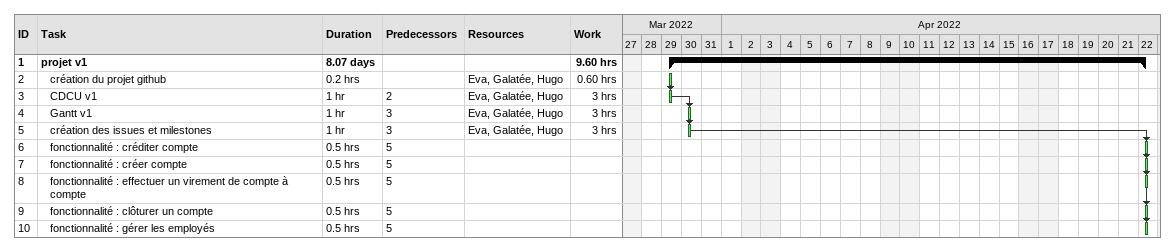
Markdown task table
| ID | Level | Task | Duration | Start | Finish | Predecessors | Resources | Work (h) |
|---|---|---|---|---|---|---|---|---|
| 1 | 1 | **projet v1** | 8.07d | 2022-03-29 | 2022-04-22 |  |  | 9.60 |
| 2 | 2 | création du projet github | 0.2h | 2022-03-29 | 2022-03-29 |  | Eva, Galatée, Hugo | 0.60 |
| 3 | 2 | CDCU v1 | 1h | 2022-03-29 | 2022-03-29 | 2 | Eva, Galatée, Hugo | 3 |
| 4 | 2 | Gantt v1 | 1h | 2022-03-30 | 2022-03-30 | 3 | Eva, Galatée, Hugo | 3 |
| 5 | 2 | création des issues et milestones | 1h | 2022-03-30 | 2022-03-30 | 3 | Eva, Galatée, Hugo | 3 |
| 6 | 2 | fonctionnalité : créditer compte | 0.5h | 2022-04-22 | 2022-04-22 | 5 |  |  |
| 7 | 2 | fonctionnalité : créer compte | 0.5h | 2022-04-22 | 2022-04-22 | 5 |  |  |
| 8 | 2 | fonctionnalité : effectuer un virement de compte à compte | 0.5h | 2022-04-22 | 2022-04-22 | 5 |  |  |
| 9 | 2 | fonctionnalité : clôturer un compte | 0.5h | 2022-04-22 | 2022-04-22 | 5 |  |  |
| 10 | 2 | fonctionnalité : gérer les employés | 0.5h | 2022-04-22 | 2022-04-22 | 5 |  |  |
